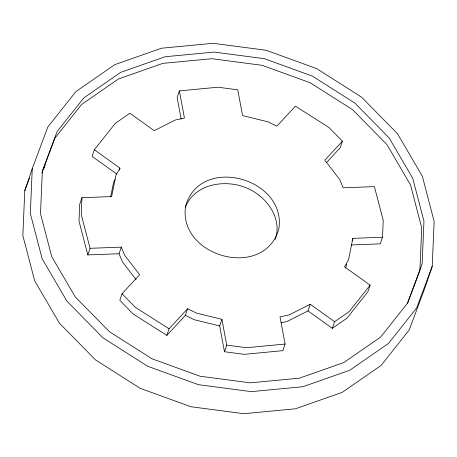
<?xml version="1.0" encoding="UTF-8"?>
<svg xmlns="http://www.w3.org/2000/svg" width="457" height="457" viewBox="0 0 457 457"><rect width="100%" height="100%" fill="white"/><g stroke="black" fill="none" stroke-linecap="round" stroke-linejoin="round"><path stroke-width="0.69" d="M24.792 190.626L22.85 235.572L34.663 280.781L59.439 323.185L95.473 359.888L140.322 388.387L190.929 406.741L243.838 413.699L295.445 408.792L342.236 392.352L381.024 365.491L409.164 330.051L424.736 288.447L432.208 266.374L434.15 221.428L422.337 176.219L397.561 133.815L361.527 97.113L316.678 68.613L266.071 50.259L213.162 43.301L161.555 48.208L114.764 64.648L75.976 91.509L47.836 126.949L32.264 168.553L24.792 190.626L29.488 178.076M32.264 168.553L30.322 213.499L42.135 258.708L66.911 301.112L102.945 337.814L147.794 366.314L198.395 384.668L251.304 391.632L302.917 386.719L349.708 370.279L388.496 343.424L416.635 307.984L432.208 266.374M326.384 162.721L340.157 147.805L342.402 141.184L328.926 127.463L295.382 106.15L276.879 126.178L268.025 121.83L242.558 115.604L237.754 89.818L217.972 87.218L179.378 90.886L184.434 118.026L175.299 120.008L154.249 130.662L129.879 113.227L115.375 123.264L94.336 149.77L119.985 168.125L115.929 175.277L111.622 196.567L81.963 197.692L81.237 214.499L90.069 248.311L87.83 254.932L119.054 253.749L121.294 247.128L90.069 248.311M351.313 244.952L380.27 243.855L382.509 237.234L383.234 220.428L374.397 186.616L343.178 187.798L339.785 179.675L324.824 160.213L342.402 141.184M419.88 270.527L421.725 227.854L410.506 184.919L386.982 144.658L352.764 109.806L310.177 82.746L262.124 65.311L211.882 58.702L162.881 63.363L118.443 78.975L81.614 104.482L54.897 138.134L41.833 173.032M110.628 197.007L113.69 181.897L115.038 179.515M346.714 264.215L346.297 266.277L345.286 268.059M382.509 237.234L352.85 238.36L348.542 259.65L344.487 266.802L370.136 285.157L367.896 291.777L346.852 318.283L332.348 328.326L307.984 310.886L286.927 321.539L281.061 322.813M94.336 149.77L92.091 156.391L116.604 173.934M81.963 197.692L79.718 204.313L78.992 221.119L87.83 254.932M119.311 170.113L119.985 168.125M179.378 90.886L177.133 97.507L181.155 119.083M121.294 247.128L124.687 255.257L139.648 274.72L122.07 293.742L119.831 300.363L133.307 314.09L166.845 335.404L185.348 315.37L187.593 308.749L196.447 313.096L221.913 319.329L226.712 345.109L224.473 351.73L244.255 354.335L282.854 350.662L285.094 344.041L280.038 316.901L289.167 314.919L310.223 304.265L334.593 321.705L349.097 311.663L370.136 285.157M166.845 335.404L169.084 328.777L187.593 308.749M224.473 351.73L219.674 325.95L221.913 319.329M307.984 310.886L310.223 304.265M352.176 240.342L352.85 238.36M332.348 328.326L334.593 321.705M43.398 169.798L45.123 165.188M185.314 207.512C194.739 182.657 228.152 178.373 249.676 189.387C267.551 198.024 282.529 219.234 275.16 239.365M407.558 303.454L419.635 271.184M285.094 344.041L246.5 347.714L226.712 345.109M219.674 325.95L194.202 319.717L185.348 315.37M169.084 328.777L135.546 307.464L122.07 293.742M136.123 279.673L122.447 261.878L119.054 253.749M42.352 171.021L40.502 213.699L51.727 256.628L75.245 296.896L109.469 331.742L152.055 358.808L200.103 376.237L250.345 382.846L299.352 378.185L343.784 362.572L380.618 337.072L407.336 303.419L422.119 263.906L423.965 221.228L412.745 178.299L389.227 138.037L355.003 103.185L312.417 76.125L264.369 58.69L214.127 52.081L165.12 56.742L120.688 72.355L83.854 97.861L57.136 131.513L42.352 171.021M185.616 206.061C177.716 256.823 264.346 280.587 278.85 228.866C286.75 178.104 200.126 154.34 185.616 206.061"/></g></svg>
